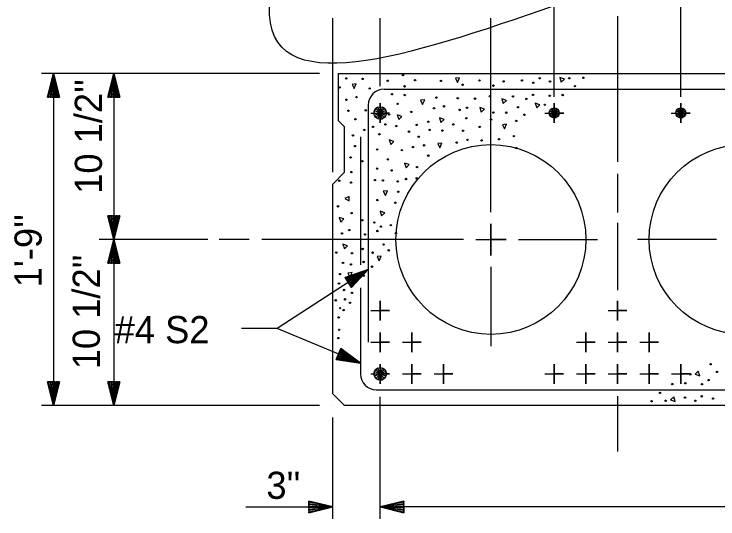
# Model space of a CAD drawing. Extents: x -60 to 66, y -3 to 77.
# Drawn here: x 0.56 to 4.267, y 39.117 to 41.777 of the extents above; entities that cross this region are included whole.
import ezdxf

# ---------------------------------------------------------------- set-up
doc = ezdxf.new("R2010")
doc.units = 0
for name, color, linetype in [('Dimension Lines', 7, 'Continuous'), ('Mis Center Lines', 7, 'Continuous'), ('Rebar Lines', 7, 'Continuous'), ('Sup Concrete Girder Lines', 7, 'Continuous'), ('Text', 7, 'Continuous'), ('User Information Notes', 7, 'Continuous')]:
    doc.layers.add(name, color=color, linetype=linetype)

msp = doc.modelspace()

# ---------------------------------------------------------------- linework, layer by layer
at = {"layer": 'Dimension Lines'}
for p, q in [((3.4049, 41.3411), (3.4049, 42.4006)), ((4.0714, 41.3411), (4.0714, 42.4006)), ((2.2381, 40.944), (2.2381, 41.755)), ((2.4881, 41.3966), (2.4881, 41.755)), ((2.1687, 41.4643), (0.7049, 41.4643)), ((0.7679, 41.4643), (0.7679, 39.7143)), ((1.0856, 41.4643), (1.0856, 40.5893)), ((1.0856, 40.5893), (1.0856, 39.7143)), ((2.4881, 39.1168), (2.4881, 39.7604)), ((2.1687, 39.7143), (0.7049, 39.7143)), ((2.2381, 39.1168), (2.2381, 39.6513)), ((1.7809, 39.1798), (2.2381, 39.1798)), ((4.9881, 39.1798), (2.4881, 39.1798))]:
    msp.add_line(p, q, dxfattribs=at)
for points in [[(0.7679, 41.3393), (0.7742, 41.3393), (0.7679, 41.4643), (0.7804, 41.3393), (0.7867, 41.3393), (0.7679, 41.4643), (0.7929, 41.3393), (0.7992, 41.3393), (0.7679, 41.4643), (0.7367, 41.3393), (0.7429, 41.3393), (0.7679, 41.4643), (0.7492, 41.3393), (0.7554, 41.3393), (0.7679, 41.4643), (0.7617, 41.3393), (0.7992, 41.3393), (0.7367, 41.3393), (0.7679, 41.4643), (0.7992, 41.3393)], [(1.0856, 41.3393), (1.0919, 41.3393), (1.0856, 41.4643), (1.0981, 41.3393), (1.1044, 41.3393), (1.0856, 41.4643), (1.1106, 41.3393), (1.1169, 41.3393), (1.0856, 41.4643), (1.0544, 41.3393), (1.0606, 41.3393), (1.0856, 41.4643), (1.0669, 41.3393), (1.0731, 41.3393), (1.0856, 41.4643), (1.0794, 41.3393), (1.1169, 41.3393), (1.0544, 41.3393), (1.0856, 41.4643), (1.1169, 41.3393)], [(2.4384, 41.256), (2.4881, 41.256), (2.5379, 41.256), (2.4881, 41.256), (2.4881, 41.3082), (2.4881, 41.256), (2.4881, 41.2038), (2.4881, 41.256)], [(3.3551, 41.256), (3.4049, 41.256), (3.4547, 41.256), (3.4049, 41.256), (3.4049, 41.3082), (3.4049, 41.256), (3.4049, 41.2038), (3.4049, 41.256)], [(4.0216, 41.256), (4.0714, 41.256), (4.1212, 41.256), (4.0714, 41.256), (4.0714, 41.3082), (4.0714, 41.256), (4.0714, 41.2038), (4.0714, 41.256)], [(1.0856, 40.7143), (1.0794, 40.7143), (1.0856, 40.5893), (1.0731, 40.7143), (1.0669, 40.7143), (1.0856, 40.5893), (1.0606, 40.7143), (1.0544, 40.7143), (1.0856, 40.5893), (1.1169, 40.7143), (1.1106, 40.7143), (1.0856, 40.5893), (1.1044, 40.7143), (1.0981, 40.7143), (1.0856, 40.5893), (1.0919, 40.7143), (1.0544, 40.7143), (1.1169, 40.7143), (1.0856, 40.5893), (1.0544, 40.7143)], [(2.9917, 40.5893), (3.0714, 40.5893), (3.1511, 40.5893), (3.0714, 40.5893), (3.0714, 40.6728), (3.0714, 40.5893), (3.0714, 40.5057), (3.0714, 40.5893)], [(1.0856, 40.4643), (1.0919, 40.4643), (1.0856, 40.5893), (1.0981, 40.4643), (1.1044, 40.4643), (1.0856, 40.5893), (1.1106, 40.4643), (1.1169, 40.4643), (1.0856, 40.5893), (1.0544, 40.4643), (1.0606, 40.4643), (1.0856, 40.5893), (1.0669, 40.4643), (1.0731, 40.4643), (1.0856, 40.5893), (1.0794, 40.4643), (1.1169, 40.4643), (1.0544, 40.4643), (1.0856, 40.5893), (1.1169, 40.4643)], [(2.4256, 40.431), (1.9448, 40.1199), (1.7583, 40.1199)], [(2.3207, 40.3631), (2.3241, 40.3578), (2.4256, 40.431), (2.3275, 40.3526), (2.3309, 40.3474), (2.4256, 40.431), (2.3343, 40.3421), (2.3377, 40.3368), (2.4256, 40.431), (2.3037, 40.3893), (2.3071, 40.3841), (2.4256, 40.431), (2.3105, 40.3788), (2.3139, 40.3736), (2.4256, 40.431), (2.3173, 40.3684), (2.3377, 40.3368), (2.3037, 40.3893), (2.4256, 40.431), (2.3377, 40.3368)], [(2.4384, 40.2144), (2.4881, 40.2144), (2.5379, 40.2144), (2.4881, 40.2144), (2.4881, 40.2667), (2.4881, 40.2144), (2.4881, 40.1622), (2.4881, 40.2144)], [(3.6884, 40.2144), (3.7381, 40.2144), (3.7879, 40.2144), (3.7381, 40.2144), (3.7381, 40.2666), (3.7381, 40.2144), (3.7381, 40.1622), (3.7381, 40.2144)], [(2.3841, 39.9384), (1.9448, 40.1199), (1.7633, 40.1199)], [(2.4384, 40.0477), (2.4881, 40.0477), (2.5379, 40.0477), (2.4881, 40.0477), (2.4881, 40.1), (2.4881, 40.0477), (2.4881, 39.9955), (2.4881, 40.0477)], [(2.6051, 40.0477), (2.6549, 40.0477), (2.7047, 40.0477), (2.6549, 40.0477), (2.6549, 40.1), (2.6549, 40.0477), (2.6549, 39.9955), (2.6549, 40.0477)], [(3.5216, 40.0477), (3.5714, 40.0477), (3.6212, 40.0477), (3.5714, 40.0477), (3.5714, 40.1), (3.5714, 40.0477), (3.5714, 39.9955), (3.5714, 40.0477)], [(3.6884, 40.0477), (3.7381, 40.0477), (3.7879, 40.0477), (3.7381, 40.0477), (3.7381, 40.1), (3.7381, 40.0477), (3.7381, 39.9955), (3.7381, 40.0477)], [(3.8551, 40.0477), (3.9049, 40.0477), (3.9547, 40.0477), (3.9049, 40.0477), (3.9049, 40.1), (3.9049, 40.0477), (3.9049, 39.9955), (3.9049, 40.0477)], [(2.2686, 39.9861), (2.2662, 39.9803), (2.3841, 39.9384), (2.2638, 39.9746), (2.2614, 39.9688), (2.3841, 39.9384), (2.259, 39.963), (2.2566, 39.9573), (2.3841, 39.9384), (2.2805, 40.015), (2.2781, 40.0092), (2.3841, 39.9384), (2.2757, 40.0035), (2.2733, 39.9977), (2.3841, 39.9384), (2.271, 39.9919), (2.2566, 39.9573), (2.2805, 40.015), (2.3841, 39.9384), (2.2566, 39.9573)], [(2.4384, 39.881), (2.4881, 39.881), (2.5379, 39.881), (2.4881, 39.881), (2.4881, 39.9332), (2.4881, 39.881), (2.4881, 39.8288), (2.4881, 39.881)], [(2.6051, 39.881), (2.6549, 39.881), (2.7047, 39.881), (2.6549, 39.881), (2.6549, 39.9332), (2.6549, 39.881), (2.6549, 39.8288), (2.6549, 39.881)], [(2.7718, 39.881), (2.8216, 39.881), (2.8714, 39.881), (2.8216, 39.881), (2.8216, 39.9332), (2.8216, 39.881), (2.8216, 39.8288), (2.8216, 39.881)], [(3.3549, 39.881), (3.4047, 39.881), (3.4545, 39.881), (3.4047, 39.881), (3.4047, 39.9332), (3.4047, 39.881), (3.4047, 39.8288), (3.4047, 39.881)], [(3.5216, 39.881), (3.5714, 39.881), (3.6212, 39.881), (3.5714, 39.881), (3.5714, 39.9332), (3.5714, 39.881), (3.5714, 39.8288), (3.5714, 39.881)], [(3.6884, 39.881), (3.7381, 39.881), (3.7879, 39.881), (3.7381, 39.881), (3.7381, 39.9332), (3.7381, 39.881), (3.7381, 39.8288), (3.7381, 39.881)], [(3.8551, 39.881), (3.9049, 39.881), (3.9547, 39.881), (3.9049, 39.881), (3.9049, 39.9332), (3.9049, 39.881), (3.9049, 39.8288), (3.9049, 39.881)], [(4.0218, 39.881), (4.0716, 39.881), (4.1214, 39.881), (4.0716, 39.881), (4.0716, 39.9332), (4.0716, 39.881), (4.0716, 39.8288), (4.0716, 39.881)], [(0.7679, 39.8393), (0.7617, 39.8393), (0.7679, 39.7143), (0.7554, 39.8393), (0.7492, 39.8393), (0.7679, 39.7143), (0.7429, 39.8393), (0.7367, 39.8393), (0.7679, 39.7143), (0.7992, 39.8393), (0.7929, 39.8393), (0.7679, 39.7143), (0.7867, 39.8393), (0.7804, 39.8393), (0.7679, 39.7143), (0.7742, 39.8393), (0.7367, 39.8393), (0.7992, 39.8393), (0.7679, 39.7143), (0.7367, 39.8393)], [(1.0856, 39.8393), (1.0794, 39.8393), (1.0856, 39.7143), (1.0731, 39.8393), (1.0669, 39.8393), (1.0856, 39.7143), (1.0606, 39.8393), (1.0544, 39.8393), (1.0856, 39.7143), (1.1169, 39.8393), (1.1106, 39.8393), (1.0856, 39.7143), (1.1044, 39.8393), (1.0981, 39.8393), (1.0856, 39.7143), (1.0919, 39.8393), (1.0544, 39.8393), (1.1169, 39.8393), (1.0856, 39.7143), (1.0544, 39.8393)], [(2.1131, 39.1798), (2.1131, 39.1861), (2.2381, 39.1798), (2.1131, 39.1923), (2.1131, 39.1986), (2.2381, 39.1798), (2.1131, 39.2048), (2.1131, 39.2111), (2.2381, 39.1798), (2.1131, 39.1486), (2.1131, 39.1548), (2.2381, 39.1798), (2.1131, 39.1611), (2.1131, 39.1673), (2.2381, 39.1798), (2.1131, 39.1736), (2.1131, 39.2111), (2.1131, 39.1486), (2.2381, 39.1798), (2.1131, 39.2111)], [(2.6131, 39.1798), (2.6131, 39.1736), (2.4881, 39.1798), (2.6131, 39.1673), (2.6131, 39.1611), (2.4881, 39.1798), (2.6131, 39.1548), (2.6131, 39.1486), (2.4881, 39.1798), (2.6131, 39.2111), (2.6131, 39.2048), (2.4881, 39.1798), (2.6131, 39.1986), (2.6131, 39.1923), (2.4881, 39.1798), (2.6131, 39.1861), (2.6131, 39.1486), (2.6131, 39.2111), (2.4881, 39.1798), (2.6131, 39.1486)]]:
    msp.add_lwpolyline(points, dxfattribs=at)
msp.add_spline([(3.4049, 41.8202), (1.9059, 41.8202), (1.9059, 42.1189), (1.5637, 42.1189)], degree=3, dxfattribs=at)
at = {"layer": 'Mis Center Lines'}
for p, q in [((3.0712, 40.734), (3.0712, 41.755)), ((3.7381, 41.7659), (3.7381, 40.9989)), ((3.7381, 40.936), (3.7381, 40.7321)), ((3.7381, 40.6765), (3.7381, 40.3222)), ((1.5798, 40.5893), (1.0078, 40.5893)), ((1.7987, 40.5893), (1.64, 40.5893)), ((2.9265, 40.5893), (1.8652, 40.5893)), ((3.216, 40.5893), (3.633, 40.5893)), ((4.2598, 40.5893), (3.8427, 40.5893)), ((3.0712, 40.4446), (3.0712, 40.0275)), ((3.7381, 39.7646), (3.7381, 39.4727))]:
    msp.add_line(p, q, dxfattribs=at)
at = {"layer": 'Rebar Lines'}
for p, q in [((2.5089, 41.381), (4.9674, 41.381)), ((2.4256, 41.2977), (2.4256, 40.0477)), ((2.3841, 41.1309), (2.3841, 40.4563)), ((2.3841, 40.3344), (2.3841, 39.8809)), ((2.4674, 39.7976), (5.0089, 39.7976))]:
    msp.add_line(p, q, dxfattribs=at)
for points in [[(2.4881, 41.289), (2.5008, 41.2865), (2.5115, 41.2794), (2.5187, 41.2687), (2.5212, 41.256), (2.5187, 41.2434), (2.5115, 41.2326), (2.5008, 41.2255), (2.4881, 41.223), (2.4755, 41.2255), (2.4648, 41.2326), (2.4576, 41.2434), (2.4551, 41.256), (2.4576, 41.2687), (2.4648, 41.2794), (2.4754, 41.2865), (2.4881, 41.289), (2.4881, 41.256), (2.4881, 41.223), (2.5008, 41.2255), (2.4881, 41.256), (2.5115, 41.2326), (2.5187, 41.2434), (2.4881, 41.256), (2.5212, 41.256), (2.5187, 41.2687), (2.4881, 41.256), (2.5115, 41.2794), (2.5008, 41.2865), (2.4881, 41.256), (2.4754, 41.2865), (2.4648, 41.2794), (2.4881, 41.256), (2.4576, 41.2687), (2.4551, 41.256), (2.4881, 41.256), (2.4576, 41.2434), (2.4648, 41.2326), (2.4881, 41.256), (2.4755, 41.2255)], [(3.4049, 41.2824), (3.415, 41.2804), (3.4236, 41.2747), (3.4293, 41.2661), (3.4313, 41.256), (3.4293, 41.2459), (3.4236, 41.2373), (3.415, 41.2316), (3.4049, 41.2296), (3.3948, 41.2316), (3.3862, 41.2373), (3.3804, 41.2459), (3.3784, 41.256), (3.3804, 41.2661), (3.3862, 41.2747), (3.3947, 41.2804), (3.4049, 41.2824), (3.4049, 41.256), (3.4049, 41.2296), (3.415, 41.2316), (3.4049, 41.256), (3.4236, 41.2373), (3.4293, 41.2459), (3.4049, 41.256), (3.4313, 41.256), (3.4293, 41.2661), (3.4049, 41.256), (3.4236, 41.2747), (3.415, 41.2804), (3.4049, 41.256), (3.3947, 41.2804), (3.3862, 41.2747), (3.4049, 41.256), (3.3804, 41.2661), (3.3784, 41.256), (3.4049, 41.256), (3.3804, 41.2459), (3.3862, 41.2373), (3.4049, 41.256), (3.3948, 41.2316)], [(4.0714, 41.2824), (4.0815, 41.2804), (4.0901, 41.2747), (4.0959, 41.2661), (4.0978, 41.256), (4.0959, 41.2459), (4.0901, 41.2373), (4.0815, 41.2316), (4.0714, 41.2296), (4.0613, 41.2316), (4.0527, 41.2373), (4.047, 41.2459), (4.045, 41.256), (4.047, 41.2661), (4.0527, 41.2747), (4.0613, 41.2804), (4.0714, 41.2824), (4.0714, 41.256), (4.0714, 41.2296), (4.0815, 41.2316), (4.0714, 41.256), (4.0901, 41.2373), (4.0959, 41.2459), (4.0714, 41.256), (4.0978, 41.256), (4.0959, 41.2661), (4.0714, 41.256), (4.0901, 41.2747), (4.0815, 41.2804), (4.0714, 41.256), (4.0613, 41.2804), (4.0527, 41.2747), (4.0714, 41.256), (4.047, 41.2661), (4.045, 41.256), (4.0714, 41.256), (4.047, 41.2459), (4.0527, 41.2373), (4.0714, 41.256), (4.0613, 41.2316)], [(2.4881, 39.914), (2.5008, 39.9115), (2.5115, 39.9044), (2.5187, 39.8937), (2.5212, 39.881), (2.5187, 39.8684), (2.5115, 39.8576), (2.5008, 39.8505), (2.4881, 39.848), (2.4755, 39.8505), (2.4648, 39.8576), (2.4576, 39.8684), (2.4551, 39.881), (2.4576, 39.8937), (2.4648, 39.9044), (2.4754, 39.9115), (2.4881, 39.914), (2.4881, 39.881), (2.4881, 39.848), (2.5008, 39.8505), (2.4881, 39.881), (2.5115, 39.8576), (2.5187, 39.8684), (2.4881, 39.881), (2.5212, 39.881), (2.5187, 39.8937), (2.4881, 39.881), (2.5115, 39.9044), (2.5008, 39.9115), (2.4881, 39.881), (2.4754, 39.9115), (2.4648, 39.9044), (2.4881, 39.881), (2.4576, 39.8937), (2.4551, 39.881), (2.4881, 39.881), (2.4576, 39.8684), (2.4648, 39.8576), (2.4881, 39.881), (2.4755, 39.8505)]]:
    msp.add_lwpolyline(points, dxfattribs=at)
for centre, start, end in [((2.5089, 41.2977), 90, 180), ((2.4674, 39.8809), 180, 270)]:
    msp.add_arc(centre, 0.0833, start, end, dxfattribs=at)
at = {"layer": 'Sup Concrete Girder Lines'}
for points in [[(2.2693, 41.4643), (3.7381, 41.4643), (5.2068, 41.4643), (5.2068, 41.2143), (5.1755, 41.183), (5.1756, 40.9435), (5.2381, 40.881), (5.2381, 39.7768), (5.1756, 39.7143), (2.3006, 39.7143), (2.2381, 39.7768), (2.2381, 40.881), (2.3006, 40.9435), (2.3006, 41.183), (2.2693, 41.2143), (2.2693, 41.4643)], [(2.3513, 41.3851), (2.3622, 41.4096), (2.3404, 41.4068), (2.3513, 41.3851)], [(2.8952, 41.4173), (2.9061, 41.4417), (2.8843, 41.439), (2.8952, 41.4173)], [(3.4422, 41.4183), (3.4586, 41.4347), (3.4341, 41.4428), (3.4422, 41.4183)], [(2.7118, 41.3014), (2.7227, 41.3259), (2.7009, 41.3232), (2.7118, 41.3014)], [(3.1364, 41.3056), (3.1528, 41.322), (3.1283, 41.3301), (3.1364, 41.3056)], [(3.3135, 41.2831), (3.3298, 41.2994), (3.3053, 41.3076), (3.3135, 41.2831)], [(3.0205, 41.2605), (3.0369, 41.2769), (3.0124, 41.285), (3.0205, 41.2605)], [(2.586, 41.2219), (2.6024, 41.2383), (2.5779, 41.2464), (2.586, 41.2219)], [(2.8081, 41.2059), (2.8244, 41.2222), (2.8, 41.2303), (2.8081, 41.2059)], [(3.1431, 41.1727), (3.154, 41.1972), (3.1322, 41.1944), (3.1431, 41.1727)], [(2.5442, 41.09), (2.5605, 41.1063), (2.5361, 41.1144), (2.5442, 41.09)], [(2.8019, 41.0729), (2.8128, 41.0974), (2.791, 41.0947), (2.8019, 41.0729)], [(2.6247, 40.9677), (2.641, 40.984), (2.6165, 40.9922), (2.6247, 40.9677)], [(2.3243, 40.7934), (2.3244, 40.8165), (2.3013, 40.8049), (2.3243, 40.7934)], [(2.5154, 40.8218), (2.5263, 40.8463), (2.5045, 40.8436), (2.5154, 40.8218)], [(2.2802, 40.6812), (2.2966, 40.6976), (2.2721, 40.7057), (2.2802, 40.6812)], [(2.4959, 40.7134), (2.5123, 40.7298), (2.4878, 40.7379), (2.4959, 40.7134)], [(2.2995, 40.5396), (2.3159, 40.5559), (2.2914, 40.564), (2.2995, 40.5396)], [(2.4832, 40.4774), (2.4941, 40.5019), (2.4724, 40.4992), (2.4832, 40.4774)], [(2.3288, 40.3905), (2.3397, 40.415), (2.3179, 40.4123), (2.3288, 40.3905)], [(4.1628, 39.8955), (4.1465, 39.8791), (4.171, 39.871), (4.1628, 39.8955)], [(4.0341, 39.7603), (4.0177, 39.7439), (4.0422, 39.7358), (4.0341, 39.7603)]]:
    msp.add_lwpolyline(points, dxfattribs=at)
for centre, radius in [((2.6077, 41.4555), 0.00364), ((2.3092, 41.4385), 0.00364), ((2.3953, 41.4356), 0.00364), ((2.5277, 41.4262), 0.00364), ((2.6719, 41.4286), 0.00364), ((2.8079, 41.425), 0.00364), ((3.0112, 41.4274), 0.00364), ((3.1377, 41.4226), 0.00364), ((3.2347, 41.4274), 0.00364), ((3.2945, 41.4156), 0.00364), ((3.3282, 41.4389), 0.00364), ((3.3825, 41.4226), 0.00364), ((3.4841, 41.4392), 0.00364), ((3.5586, 41.4415), 0.00364), ((2.2747, 41.3907), 0.00364), ((2.4329, 41.3852), 0.00364), ((2.6164, 41.3966), 0.00364), ((2.9218, 41.4052), 0.00364), ((3.0849, 41.4001), 0.00364), ((3.5145, 41.3975), 0.00364), ((2.3634, 41.3399), 0.00364), ((2.5502, 41.3552), 0.00364), ((2.6176, 41.3505), 0.00364), ((2.7842, 41.3375), 0.00364), ((2.8966, 41.3339), 0.00364), ((3.0656, 41.3446), 0.00364), ((3.1874, 41.3434), 0.00364), ((3.2938, 41.3517), 0.00364), ((3.3813, 41.3469), 0.00364), ((3.4498, 41.3509), 0.00364), ((2.3102, 41.3257), 0.00364), ((2.5801, 41.3043), 0.00364), ((2.9876, 41.3316), 0.00364), ((3.2583, 41.3302), 0.00364), ((3.3553, 41.2997), 0.00364), ((2.3208, 41.2678), 0.00364), ((2.4118, 41.2701), 0.00364), ((2.6518, 41.2618), 0.00364), ((2.7717, 41.281), 0.00364), ((2.8235, 41.2913), 0.00364), ((2.906, 41.2725), 0.00364), ((2.9451, 41.2836), 0.00364), ((3.0845, 41.2583), 0.00364), ((3.1522, 41.2577), 0.00364), ((3.2134, 41.2867), 0.00364), ((2.358, 41.2229), 0.00364), ((2.5348, 41.2488), 0.00364), ((2.9415, 41.2287), 0.00364), ((3.0719, 41.2215), 0.00364), ((3.2477, 41.2465), 0.00364), ((2.5154, 41.1956), 0.00364), ((2.5726, 41.1874), 0.00364), ((2.6811, 41.193), 0.00364), ((2.7417, 41.2098), 0.00364), ((2.8726, 41.1956), 0.00364), ((3.2051, 41.2146), 0.00364), ((2.4041, 41.1671), 0.00364), ((2.4509, 41.1826), 0.00364), ((2.64, 41.1578), 0.00364), ((2.7484, 41.1671), 0.00364), ((2.8162, 41.1637), 0.00364), ((2.9249, 41.1625), 0.00364), ((3.0124, 41.1826), 0.00364), ((2.3444, 41.1377), 0.00364), ((2.4843, 41.1438), 0.00364), ((2.6914, 41.1309), 0.00364), ((2.948, 41.1139), 0.00364), ((3.0219, 41.1117), 0.00364), ((3.1141, 41.1176), 0.00364), ((3.1921, 41.1342), 0.00364), ((2.355, 41.0817), 0.00364), ((3.0714, 40.5893), 0.5), ((2.6604, 41.0765), 0.00364), ((2.7192, 41.0857), 0.00364), ((2.8906, 41.0999), 0.00364), ((4.4047, 40.5893), 0.5), ((2.4722, 41.0644), 0.00364), ((2.6022, 41.0609), 0.00364), ((3.2051, 41.0714), 0.00364), ((2.3326, 41.0218), 0.00364), ((2.3941, 41.0017), 0.00364), ((2.5284, 41.0118), 0.00364), ((2.7417, 41.0313), 0.00364), ((2.4722, 40.9627), 0.00364), ((2.6826, 40.971), 0.00364), ((2.3368, 40.9445), 0.00364), ((2.5478, 40.9532), 0.00364), ((2.2723, 40.8989), 0.00364), ((2.335, 40.8894), 0.00364), ((2.4603, 40.9024), 0.00364), ((2.5025, 40.9005), 0.00364), ((2.5809, 40.8953), 0.00364), ((2.6241, 40.9082), 0.00364), ((2.6809, 40.9117), 0.00364), ((2.5832, 40.841), 0.00364), ((2.4733, 40.7972), 0.00364), ((2.5679, 40.783), 0.00364), ((2.2652, 40.7641), 0.00364), ((2.3374, 40.7287), 0.00364), ((2.3941, 40.6908), 0.00364), ((2.4579, 40.679), 0.00364), ((2.5442, 40.6648), 0.00364), ((2.3255, 40.6388), 0.00364), ((2.4733, 40.6341), 0.00364), ((2.4921, 40.6572), 0.00364), ((2.2877, 40.6211), 0.00364), ((2.4083, 40.6163), 0.00364), ((2.5711, 40.6221), 0.00364), ((2.5064, 40.5631), 0.00364), ((2.2569, 40.5206), 0.00364), ((2.3397, 40.517), 0.00364), ((2.3965, 40.5394), 0.00364), ((2.4481, 40.52), 0.00364), ((2.5336, 40.5322), 0.00364), ((2.2924, 40.4662), 0.00364), ((2.3342, 40.4579), 0.00364), ((2.4012, 40.4709), 0.00364), ((2.445, 40.4461), 0.00364), ((2.2759, 40.4071), 0.00364), ((2.3267, 40.3834), 0.00364), ((2.3498, 40.3751), 0.00364), ((2.4012, 40.3988), 0.00364), ((2.2712, 40.3574), 0.00364), ((2.298, 40.3233), 0.00364), ((2.3394, 40.3078), 0.00364), ((2.254, 40.2689), 0.00364), ((2.3032, 40.2741), 0.00364), ((2.2773, 40.2275), 0.00364), ((2.3291, 40.256), 0.00364), ((2.2954, 40.2172), 0.00364), ((2.2695, 40.1784), 0.00364), ((2.2721, 40.1136), 0.00364), ((2.2669, 40.0697), 0.00364), ((4.2286, 39.9321), 0.00364), ((4.2629, 39.8919), 0.00364), ((4.121, 39.8789), 0.00364), ((4.0265, 39.8277), 0.00364), ((4.095, 39.8316), 0.00364), ((4.1825, 39.8269), 0.00364), ((4.218, 39.8484), 0.00364), ((3.9617, 39.7811), 0.00364), ((3.9922, 39.7394), 0.00364), ((4.0938, 39.756), 0.00364), ((4.1481, 39.7397), 0.00364), ((4.1818, 39.763), 0.00364), ((4.2416, 39.7512), 0.00364), ((3.9177, 39.7371), 0.00364)]:
    msp.add_circle(centre, radius, dxfattribs=at)
at = {"layer": 'User Information Notes'}
for p, q in [((2.2381, 41.4643), (2.2381, 41.4643)), ((3.0714, 40.5893), (3.0714, 40.5893)), ((2.2381, 39.7143), (2.2381, 39.7143))]:
    msp.add_line(p, q, dxfattribs=at)

# ---------------------------------------------------------------- texts
at = {"layer": 'Text'}
for s, p in [("10 1/2''", (1.0227, 40.8301)), ("1'-9''", (0.705, 40.3376)), ("10 1/2''", (1.0116, 39.9056))]:
    msp.add_text(s, height=0.14302, rotation=90, dxfattribs=at).set_placement(p)
for s, p in [('#4 S2', (1.0894, 40.0429)), ("3''", (1.8886, 39.2226))]:
    msp.add_text(s, height=0.14302, dxfattribs=at).set_placement(p)

doc.saveas('drawing.dxf')
